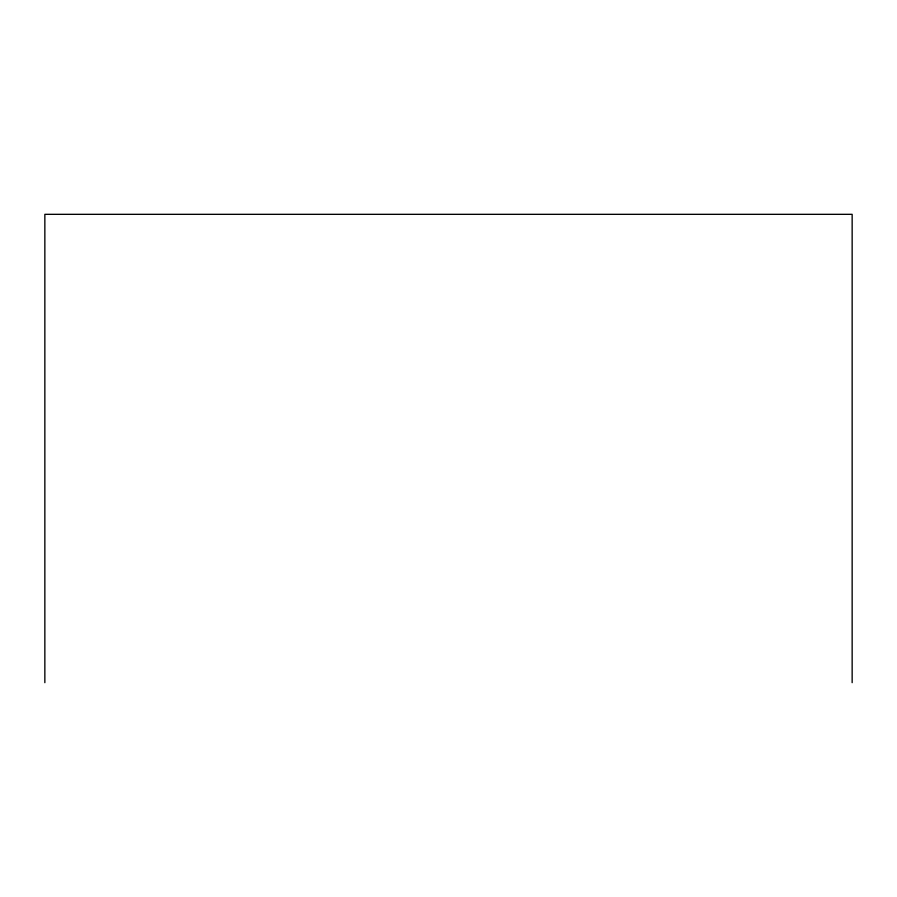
<?xml version="1.0" encoding="UTF-8"?>
<svg xmlns="http://www.w3.org/2000/svg" width="897" height="897" viewBox="0 0 897 897"><rect width="100%" height="100%" fill="white"/><g stroke="black" fill="none" stroke-linecap="round" stroke-linejoin="round"><path stroke-width="1.35" d="M852.15 682.673L852.15 214.327L44.85 214.327L44.85 682.673"/></g></svg>
